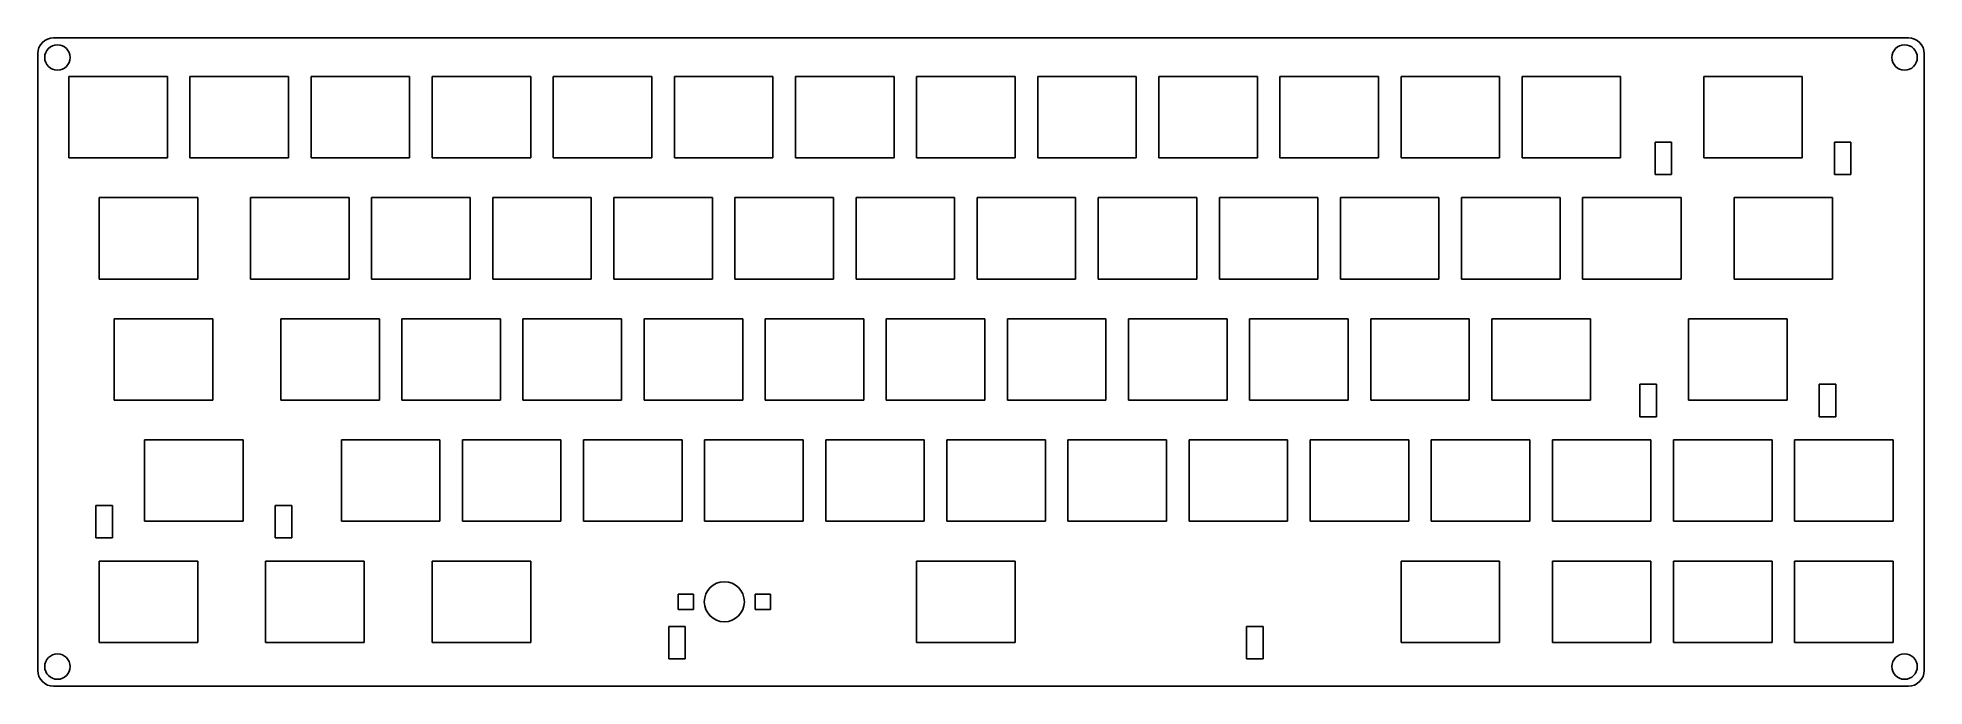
# Model space of a CAD drawing. Header units: millimetres. Extents: x 2 to 298, y -4 to 98.
import ezdxf

# ---------------------------------------------------------------- set-up
doc = ezdxf.new("R2010")
doc.units = ezdxf.units.MM
doc.layers.get('0').update_dxf_attribs({"lineweight": 25})

msp = doc.modelspace()

# ---------------------------------------------------------------- linework, layer by layer
for p, q in [((4.14, 98.21), (295.9, 98.21)), ((1.64, 95.71), (1.64, -1.29)), ((298.4, -1.29), (298.4, 95.71)), ((22.04, 92.11), (6.54, 92.11)), ((6.54, 92.11), (6.54, 79.31)), ((22.04, 79.31), (22.04, 92.11)), ((41.09, 92.11), (25.59, 92.11)), ((25.59, 92.11), (25.59, 79.31)), ((41.09, 79.31), (41.09, 92.11)), ((60.14, 92.11), (44.64, 92.11)), ((44.64, 92.11), (44.64, 79.31)), ((60.14, 79.31), (60.14, 92.11)), ((79.19, 92.11), (63.69, 92.11)), ((63.69, 92.11), (63.69, 79.31)), ((79.19, 79.31), (79.19, 92.11)), ((98.24, 92.11), (82.74, 92.11)), ((82.74, 92.11), (82.74, 79.31)), ((98.24, 79.31), (98.24, 92.11)), ((117.29, 92.11), (101.79, 92.11)), ((101.79, 92.11), (101.79, 79.31)), ((117.29, 79.31), (117.29, 92.11)), ((136.34, 92.11), (120.84, 92.11)), ((120.84, 92.11), (120.84, 79.31)), ((136.34, 79.31), (136.34, 92.11)), ((155.39, 92.11), (139.89, 92.11)), ((139.89, 92.11), (139.89, 79.31)), ((155.39, 79.31), (155.39, 92.11)), ((174.44, 92.11), (158.94, 92.11)), ((158.94, 92.11), (158.94, 79.31)), ((174.44, 79.31), (174.44, 92.11)), ((193.49, 92.11), (177.99, 92.11)), ((177.99, 92.11), (177.99, 79.31)), ((193.49, 79.31), (193.49, 92.11)), ((212.54, 92.11), (197.04, 92.11)), ((197.04, 92.11), (197.04, 79.31)), ((212.54, 79.31), (212.54, 92.11)), ((231.59, 92.11), (216.09, 92.11)), ((216.09, 92.11), (216.09, 79.31)), ((231.59, 79.31), (231.59, 92.11)), ((250.64, 92.11), (235.14, 92.11)), ((235.14, 92.11), (235.14, 79.31)), ((250.64, 79.31), (250.64, 92.11)), ((279.21, 92.11), (263.71, 92.11)), ((263.71, 92.11), (263.71, 79.31)), ((279.21, 79.31), (279.21, 92.11)), ((256.06, 76.71), (256.06, 81.81)), ((256.06, 81.81), (258.66, 81.81)), ((258.66, 81.81), (258.66, 76.71)), ((284.26, 81.81), (284.26, 76.71)), ((286.86, 81.81), (284.26, 81.81)), ((286.86, 76.71), (286.86, 81.81)), ((6.54, 79.31), (22.04, 79.31)), ((25.59, 79.31), (41.09, 79.31)), ((44.64, 79.31), (60.14, 79.31)), ((63.69, 79.31), (79.19, 79.31)), ((82.74, 79.31), (98.24, 79.31)), ((101.79, 79.31), (117.29, 79.31)), ((120.84, 79.31), (136.34, 79.31)), ((139.89, 79.31), (155.39, 79.31)), ((158.94, 79.31), (174.44, 79.31)), ((177.99, 79.31), (193.49, 79.31)), ((197.04, 79.31), (212.54, 79.31)), ((216.09, 79.31), (231.59, 79.31)), ((235.14, 79.31), (250.64, 79.31)), ((263.71, 79.31), (279.21, 79.31)), ((258.66, 76.71), (256.06, 76.71)), ((284.26, 76.71), (286.86, 76.71)), ((26.8, 73.06), (11.3, 73.06)), ((11.3, 73.06), (11.3, 60.26)), ((26.8, 60.26), (26.8, 73.06)), ((50.61, 73.06), (35.11, 73.06)), ((35.11, 73.06), (35.11, 60.26)), ((50.61, 60.26), (50.61, 73.06)), ((69.66, 73.06), (54.16, 73.06)), ((54.16, 73.06), (54.16, 60.26)), ((69.66, 60.26), (69.66, 73.06)), ((88.71, 73.06), (73.21, 73.06)), ((73.21, 73.06), (73.21, 60.26)), ((88.71, 60.26), (88.71, 73.06)), ((107.76, 73.06), (92.26, 73.06)), ((92.26, 73.06), (92.26, 60.26)), ((107.76, 60.26), (107.76, 73.06)), ((126.81, 73.06), (111.31, 73.06)), ((111.31, 73.06), (111.31, 60.26)), ((126.81, 60.26), (126.81, 73.06)), ((145.86, 73.06), (130.36, 73.06)), ((130.36, 73.06), (130.36, 60.26)), ((145.86, 60.26), (145.86, 73.06)), ((164.91, 73.06), (149.41, 73.06)), ((149.41, 73.06), (149.41, 60.26)), ((164.91, 60.26), (164.91, 73.06)), ((183.96, 73.06), (168.46, 73.06)), ((168.46, 73.06), (168.46, 60.26)), ((183.96, 60.26), (183.96, 73.06)), ((203.01, 73.06), (187.51, 73.06)), ((187.51, 73.06), (187.51, 60.26)), ((203.01, 60.26), (203.01, 73.06)), ((222.06, 73.06), (206.56, 73.06)), ((206.56, 73.06), (206.56, 60.26)), ((222.06, 60.26), (222.06, 73.06)), ((241.11, 73.06), (225.61, 73.06)), ((225.61, 73.06), (225.61, 60.26)), ((241.11, 60.26), (241.11, 73.06)), ((260.16, 73.06), (244.66, 73.06)), ((244.66, 73.06), (244.66, 60.26)), ((260.16, 60.26), (260.16, 73.06)), ((283.98, 73.06), (268.48, 73.06)), ((268.48, 73.06), (268.48, 60.26)), ((283.98, 60.26), (283.98, 73.06)), ((11.3, 60.26), (26.8, 60.26)), ((35.11, 60.26), (50.61, 60.26)), ((54.16, 60.26), (69.66, 60.26)), ((73.21, 60.26), (88.71, 60.26)), ((92.26, 60.26), (107.76, 60.26)), ((111.31, 60.26), (126.81, 60.26)), ((130.36, 60.26), (145.86, 60.26)), ((149.41, 60.26), (164.91, 60.26)), ((168.46, 60.26), (183.96, 60.26)), ((187.51, 60.26), (203.01, 60.26)), ((206.56, 60.26), (222.06, 60.26)), ((225.61, 60.26), (241.11, 60.26)), ((244.66, 60.26), (260.16, 60.26)), ((268.48, 60.26), (283.98, 60.26)), ((29.18, 54.01), (13.68, 54.01)), ((13.68, 54.01), (13.68, 41.21)), ((29.18, 41.21), (29.18, 54.01)), ((55.38, 54.01), (39.88, 54.01)), ((39.88, 54.01), (39.88, 41.21)), ((55.38, 41.21), (55.38, 54.01)), ((74.42, 54.01), (58.92, 54.01)), ((58.92, 54.01), (58.92, 41.21)), ((74.42, 41.21), (74.42, 54.01)), ((93.47, 54.01), (77.97, 54.01)), ((77.97, 54.01), (77.97, 41.21)), ((93.47, 41.21), (93.47, 54.01)), ((112.53, 54.01), (97.03, 54.01)), ((97.03, 54.01), (97.03, 41.21)), ((112.53, 41.21), (112.53, 54.01)), ((131.57, 54.01), (116.08, 54.01)), ((116.08, 54.01), (116.08, 41.21)), ((131.57, 41.21), (131.57, 54.01)), ((150.62, 54.01), (135.12, 54.01)), ((135.12, 54.01), (135.12, 41.21)), ((150.62, 41.21), (150.62, 54.01)), ((169.68, 54.01), (154.18, 54.01)), ((154.18, 54.01), (154.18, 41.21)), ((169.68, 41.21), (169.68, 54.01)), ((188.72, 54.01), (173.22, 54.01)), ((173.22, 54.01), (173.22, 41.21)), ((188.72, 41.21), (188.72, 54.01)), ((207.78, 54.01), (192.28, 54.01)), ((192.28, 54.01), (192.28, 41.21)), ((207.78, 41.21), (207.78, 54.01)), ((226.82, 54.01), (211.32, 54.01)), ((211.32, 54.01), (211.32, 41.21)), ((226.82, 41.21), (226.82, 54.01)), ((245.88, 54.01), (230.38, 54.01)), ((230.38, 54.01), (230.38, 41.21)), ((245.88, 41.21), (245.88, 54.01)), ((276.83, 54.01), (261.33, 54.01)), ((261.33, 54.01), (261.33, 41.21)), ((276.83, 41.21), (276.83, 54.01)), ((253.68, 38.61), (253.68, 43.71)), ((253.68, 43.71), (256.28, 43.71)), ((256.28, 43.71), (256.28, 38.61)), ((281.88, 43.71), (281.88, 38.61)), ((284.48, 43.71), (281.88, 43.71)), ((284.48, 38.61), (284.48, 43.71)), ((13.68, 41.21), (29.18, 41.21)), ((39.88, 41.21), (55.38, 41.21)), ((58.92, 41.21), (74.42, 41.21)), ((77.97, 41.21), (93.47, 41.21)), ((97.03, 41.21), (112.53, 41.21)), ((116.08, 41.21), (131.57, 41.21)), ((135.12, 41.21), (150.62, 41.21)), ((154.18, 41.21), (169.68, 41.21)), ((173.22, 41.21), (188.72, 41.21)), ((192.28, 41.21), (207.78, 41.21)), ((211.32, 41.21), (226.82, 41.21)), ((230.38, 41.21), (245.88, 41.21)), ((256.28, 38.61), (253.68, 38.61)), ((261.33, 41.21), (276.83, 41.21)), ((281.88, 38.61), (284.48, 38.61)), ((33.94, 34.96), (18.44, 34.96)), ((18.44, 34.96), (18.44, 22.16)), ((33.94, 22.16), (33.94, 34.96)), ((64.9, 34.96), (49.4, 34.96)), ((49.4, 34.96), (49.4, 22.16)), ((64.9, 22.16), (64.9, 34.96)), ((83.95, 34.96), (68.45, 34.96)), ((68.45, 34.96), (68.45, 22.16)), ((83.95, 22.16), (83.95, 34.96)), ((103, 34.96), (87.5, 34.96)), ((87.5, 34.96), (87.5, 22.16)), ((103, 22.16), (103, 34.96)), ((122.05, 34.96), (106.55, 34.96)), ((106.55, 34.96), (106.55, 22.16)), ((122.05, 22.16), (122.05, 34.96)), ((141.1, 34.96), (125.6, 34.96)), ((125.6, 34.96), (125.6, 22.16)), ((141.1, 22.16), (141.1, 34.96)), ((160.15, 34.96), (144.65, 34.96)), ((144.65, 34.96), (144.65, 22.16)), ((160.15, 22.16), (160.15, 34.96)), ((179.2, 34.96), (163.7, 34.96)), ((163.7, 34.96), (163.7, 22.16)), ((179.2, 22.16), (179.2, 34.96)), ((198.25, 34.96), (182.75, 34.96)), ((182.75, 34.96), (182.75, 22.16)), ((198.25, 22.16), (198.25, 34.96)), ((217.3, 34.96), (201.8, 34.96)), ((201.8, 34.96), (201.8, 22.16)), ((217.3, 22.16), (217.3, 34.96)), ((236.35, 34.96), (220.85, 34.96)), ((220.85, 34.96), (220.85, 22.16)), ((236.35, 22.16), (236.35, 34.96)), ((255.4, 34.96), (239.9, 34.96)), ((239.9, 34.96), (239.9, 22.16)), ((255.4, 22.16), (255.4, 34.96)), ((274.45, 34.96), (258.95, 34.96)), ((258.95, 34.96), (258.95, 22.16)), ((274.45, 22.16), (274.45, 34.96)), ((293.5, 34.96), (278, 34.96)), ((278, 34.96), (278, 22.16)), ((293.5, 22.16), (293.5, 34.96)), ((10.79, 19.56), (10.79, 24.66)), ((10.79, 24.66), (13.39, 24.66)), ((13.39, 24.66), (13.39, 19.56)), ((38.99, 24.66), (38.99, 19.56)), ((41.59, 24.66), (38.99, 24.66)), ((41.59, 19.56), (41.59, 24.66)), ((18.44, 22.16), (33.94, 22.16)), ((49.4, 22.16), (64.9, 22.16)), ((68.45, 22.16), (83.95, 22.16)), ((87.5, 22.16), (103, 22.16)), ((106.55, 22.16), (122.05, 22.16)), ((125.6, 22.16), (141.1, 22.16)), ((144.65, 22.16), (160.15, 22.16)), ((163.7, 22.16), (179.2, 22.16)), ((182.75, 22.16), (198.25, 22.16)), ((201.8, 22.16), (217.3, 22.16)), ((220.85, 22.16), (236.35, 22.16)), ((239.9, 22.16), (255.4, 22.16)), ((258.95, 22.16), (274.45, 22.16)), ((278, 22.16), (293.5, 22.16)), ((13.39, 19.56), (10.79, 19.56)), ((38.99, 19.56), (41.59, 19.56)), ((26.8, 15.91), (11.3, 15.91)), ((11.3, 15.91), (11.3, 3.11)), ((26.8, 3.11), (26.8, 15.91)), ((52.99, 15.91), (37.49, 15.91)), ((37.49, 15.91), (37.49, 3.11)), ((52.99, 3.11), (52.99, 15.91)), ((79.19, 15.91), (63.69, 15.91)), ((63.69, 15.91), (63.69, 3.11)), ((79.19, 3.11), (79.19, 15.91)), ((155.39, 15.91), (139.89, 15.91)), ((139.89, 15.91), (139.89, 3.11)), ((155.39, 3.11), (155.39, 15.91)), ((231.59, 15.91), (216.09, 15.91)), ((216.09, 15.91), (216.09, 3.11)), ((231.59, 3.11), (231.59, 15.91)), ((255.4, 15.9), (239.9, 15.91)), ((239.9, 15.91), (239.9, 3.11)), ((255.4, 3.11), (255.4, 15.91)), ((274.45, 15.9), (258.95, 15.91)), ((258.95, 15.91), (258.95, 3.11)), ((274.45, 3.11), (274.45, 15.91)), ((293.5, 15.9), (278, 15.91)), ((278, 15.91), (278, 3.11)), ((293.5, 3.11), (293.5, 15.91)), ((102.39, 8.31), (102.39, 10.71)), ((102.39, 10.71), (104.79, 10.71)), ((104.79, 10.71), (104.79, 8.31)), ((114.49, 8.31), (114.49, 10.71)), ((114.49, 10.71), (116.89, 10.71)), ((116.89, 10.71), (116.89, 8.31)), ((104.79, 8.31), (102.39, 8.31)), ((116.89, 8.31), (114.49, 8.31)), ((11.3, 3.11), (26.8, 3.11)), ((37.49, 3.11), (52.99, 3.11)), ((63.69, 3.11), (79.19, 3.11)), ((100.89, 0.51), (100.89, 5.61)), ((100.89, 5.61), (103.49, 5.61)), ((103.49, 5.61), (103.49, 0.51)), ((139.89, 3.11), (155.39, 3.11)), ((191.79, 5.61), (191.79, 0.51)), ((194.39, 5.61), (191.79, 5.61)), ((194.39, 0.51), (194.39, 5.61)), ((216.09, 3.11), (231.59, 3.11)), ((239.9, 3.11), (255.4, 3.11)), ((258.95, 3.11), (274.45, 3.11)), ((278, 3.11), (293.5, 3.11)), ((103.49, 0.51), (100.89, 0.51)), ((191.79, 0.51), (194.39, 0.51)), ((4.14, -3.79), (295.9, -3.79))]:
    msp.add_line(p, q)
for centre, radius in [((4.74, 95.11), 2), ((295.3, 95.11), 2), ((109.64, 9.51), 3.15), ((4.74, -0.69), 2), ((295.3, -0.69), 2)]:
    msp.add_circle(centre, radius)
for centre, start, end in [((4.14, 95.71), 90, 180), ((295.9, 95.71), 0, 90), ((4.14, -1.29), 180, 270), ((295.9, -1.29), 270, 0)]:
    msp.add_arc(centre, 2.5, start, end)

doc.saveas('drawing.dxf')
